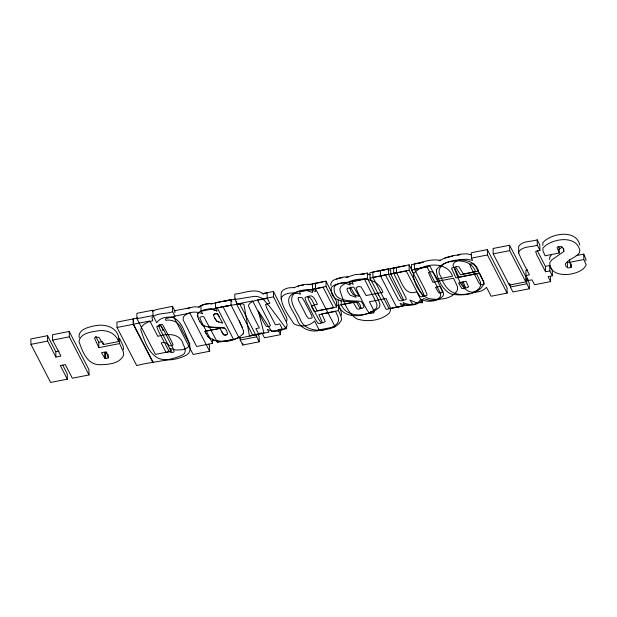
<?xml version="1.0" encoding="UTF-8"?>
<svg xmlns="http://www.w3.org/2000/svg" width="617" height="617" viewBox="0 0 617 617"><rect width="100%" height="100%" fill="white"/><g stroke="black" fill="none" stroke-linecap="round" stroke-linejoin="round"><path stroke-width="0.93" d="M549.647 259.564L549.724 257.235L551.598 254.636M323.03 281.946L312.549 284.005L312.518 292.419L306.85 290.607L300.263 290.923M338.486 310.582L321.804 313.852L325.228 321.503L323.393 322.768L320.933 322.475L318.503 318.958L309.055 300.664L307.868 297.178L308.384 296.407C313.559 293.761 315.603 301.081 317.454 304.335L314.084 304.991L317.076 310.783L336.612 306.957L336.512 301.574L325.946 281.121L315.457 283.172L315.426 291.586C308.307 287.846 299.754 290.275 293.013 293.677C282.254 299.916 294.425 311.94 296.978 319.305C299.723 327.519 308.022 331.553 316.274 330.959C325.036 329.601 337.638 329.069 341.563 319.668L341.108 316.436L338.486 310.582L338.386 305.207L336.527 305.569M526.008 275.56L529.455 274.889L521.265 259.017L518.642 253.016L518.797 251.674C522.823 245.952 531.33 247.294 537.307 245.227L539.914 250.263L535.633 251.489L536.875 255.029L545.513 271.742L549.832 270.902L552.385 275.845L548.066 276.686L550.603 281.607L534.553 284.753L532.016 279.833L528.561 280.504L526.008 275.56L525.908 270.177L527.635 269.845M576.17 255.623L583.736 254.142L583.844 259.526L586.15 264.878C581.808 276.123 548.875 280.079 549.832 262.618L551.706 260.019L563.807 251.497L563.236 248.52L561.462 246.522L557.598 246.931L557.089 247.648L559.264 253.009L545.081 255.785L542.945 250.78L542.906 248.119C550.858 238.725 576.201 234.19 579.864 250.363L579.363 252.885C575.692 257.844 568.604 258.97 565.203 264.037L565.959 266.212L567.455 267.67L568.496 267.901L571.026 267.392L571.496 265.025M585.841 260.806L586.05 259.495L583.736 254.142M243.183 333.851L243.638 331.159M286.635 321.21L287.021 319.367L286.381 316.914L273.447 291.479L262.14 293.684M281.059 299.014L281.576 297.332A11.299 6.756 -1.1 0 1 289.034 293.206L294.71 292.874L300.641 294.047L299.469 291.779L315.48 288.648L335.17 326.763L319.159 329.894L314.585 321.041C309.433 326.37 300.147 327.527 293.823 323.732C287.992 314.277 279.046 303.711 281.475 291.949A11.299 6.756 -1.1 0 1 288.926 287.823L294.602 287.491M340.9 315.657L341.463 314.284L341 311.053L339.589 307.69M108.137 357.968L108.523 357.312L106.163 351.813L101.489 352.723L104.736 358.168L105.684 358.477L108.137 357.968L108.068 354.382M227.65 333.874L226.007 335.093L223.647 334.792L219.883 328.36L204.867 331.298L205.962 333.465M213.482 314.863L214.006 314.176L216.552 313.637M373.57 312.827L374.149 312.117L372.822 308.407L369.398 301.782L386.088 298.52L389.975 306.85L390.515 310.297L389.381 313.074C380.897 320.74 367.531 322.352 356.834 318.889C347.132 312.873 342.929 300.039 339.736 289.566L340.8 286.62C352.4 276.624 377.095 274.696 382.864 292.281L366.182 295.551L361.068 286.882L358.192 286.512L356.132 287.846L357.451 291.579L366.598 309.279L369.097 312.942L370.362 313.413L373.57 312.827L373.54 311.03M483.697 284.483L484.214 283.897L483.512 281.499L476.046 267.038L473.833 263.86L470.378 263.96L469.915 264.546L470.732 267.146L478.638 282.447L480.358 284.715L483.697 284.483L483.635 280.897M197.872 313.59L198.936 312.379M243.167 333.774C234.768 342.42 217.307 344.641 207.96 336.535M558.393 249.731L562.187 247.147M152.399 311.3L156.07 309.665L172.498 306.333L174.881 310.953L174.919 312.742M439.134 260.698L445.898 257.513L453.009 256.009M436.165 299.901L438.733 298.427L440.253 296.684L440.677 294.872L440.083 292.52L427.095 266.984L411.562 270.022L411.454 264.639L423.339 262.318M329.779 328.383L334.545 325.977L337.53 323.239L338.656 320.493L338.193 317.261L335.579 311.415L318.889 314.678L322.321 322.329L320.485 323.593L318.017 323.3L315.596 319.783L306.148 301.489L304.952 298.003L305.469 297.232C310.652 294.587 312.688 301.914 314.539 305.16L311.176 305.824L314.169 311.616L333.704 307.79L323.138 287.329L312.649 289.381M293.746 287.884C299.052 285.37 305.23 283.465 311.13 284.722M297.487 286.643L299.16 285.818M299.26 291.201C284.013 295.674 295.79 310.035 299.885 318.48C303.41 329.54 316.29 331.707 326.216 329.316M472.229 292.751L476.609 290.638L479.417 288.139L480.674 285.409L480.435 282.131L476.648 273.871L455.924 277.928L451.536 268.341L453.202 267.338L456.063 267.678L460.429 274.82L475.607 271.842C472.329 261.377 459.974 259.395 450.665 261.747M346.075 277.465L354.952 274.634L364.3 273.979M186.442 308.685L194.324 306.742L199.09 307.181M238.918 337.522C230.92 340.785 221.796 342.458 213.312 340.144M419.745 263.027C426.231 260.467 433.442 259.155 440.376 260.359M444.965 258.161L453.472 255.538L460.074 254.775M448.906 262.071C442.188 263.089 435.772 270.061 440.9 276.516C445.235 290.275 454.876 297.186 469.182 293.499M137.722 317.963L133.087 318.873L133.187 324.257L152.877 362.364M174.272 310.814L189.843 307.76M231.853 301.435L230.982 299.708L215.402 302.762L215.526 308.215L231.105 305.168L242.311 327.311M360.906 274.28L367.323 273.022L368.172 274.673M389.227 270.57L388.363 268.904L372.83 271.943L372.93 277.326L389.072 308.562L404.883 305.469L403.071 302.546C408.616 305.268 417.431 305.87 420.57 299.384C427.735 302.646 437.677 301.69 443.16 295.859L443.584 294.039L442.991 291.694L430.003 266.151L414.47 269.189L414.369 263.814L422.591 262.202M413.043 272.483L409.094 264.847L393.561 267.886L393.661 273.269L406.379 298.697L406.032 299.523L404.775 300.016L402.7 299.893L401.266 298.883L388.471 274.28L388.363 268.904M67.33 379.193L60.289 365.565L65.279 364.585L72.32 378.213L89.01 374.951L88.902 369.568L69.212 331.452L52.53 334.722L52.63 340.098L60.906 356.109L55.908 357.089L55.808 351.705L47.532 335.694L30.85 338.964L30.95 344.348L50.64 382.455L67.33 379.193L67.222 373.809L62.826 365.295M215.426 302.831L230.997 299.785M307.844 284.738L315.38 283.265L315.48 288.648M487.345 249.6L471.334 252.739L471.442 258.122L472.607 260.382L466.676 259.209L460.999 259.541A11.299 6.756 -1.1 0 0 453.549 263.667L453.025 265.349C457.243 274.31 459.958 289.088 470.709 292.026C476.247 292.689 482.656 291.718 486.551 287.375L491.124 296.229L507.135 293.098L507.035 287.715L487.345 249.6L487.453 254.983L507.135 293.098M509.58 245.25L493.091 248.481L493.199 253.857L509.333 285.1L525.823 281.869L525.723 276.493L509.58 245.25L509.688 250.633L525.823 281.869M539.914 250.263L539.806 244.88L537.206 239.843C531.229 241.91 522.715 240.568 518.696 246.291L518.642 253.016M202.769 305.492L200.965 305.847L201.065 311.223L202.685 313.768C196.607 311.076 187.383 311.307 183.272 317.123L183.21 319.999L196.592 346.499L212.603 343.368L212.518 338.88M210.914 303.896L216.343 302.831M223.917 301.351L235.825 299.021M262.495 293.8L267.107 292.898L267.215 298.281L269.814 303.317L265.541 304.543L266.783 308.084L275.413 324.797L279.732 323.948L282.285 328.892L277.966 329.74L280.511 334.661L264.462 337.8L261.917 332.887L258.469 333.558L255.916 328.614L259.364 327.943L251.165 312.071L248.543 306.063L248.705 304.729C252.723 299.006 261.238 300.348 267.215 298.281M362.58 274.21L364.408 273.848M385.455 269.729L369.922 272.768L370.023 278.151L386.157 309.395L401.976 306.294L400.163 303.379C407.559 306.765 418.82 305.816 423.486 298.551L429.409 300.317L435.494 300.093M405.269 265.85L390.646 268.711L390.754 274.095L403.472 299.523L403.117 300.348L401.868 300.849L399.793 300.726L398.351 299.708L385.556 275.113L370.023 278.151M136.974 318.688L152.985 315.557L156.687 322.722C159.919 317.732 166.544 316.59 172.05 317.285C182.979 320.663 184.907 335.031 189.859 343.931L189.427 345.628A11.021 6.586 -1.1 0 1 182.054 349.785L175.999 350.063L169.991 348.489L171.696 351.189L155.407 354.382L136.974 318.688L136.866 313.313L152.885 310.174L152.985 315.557M172.606 311.716C166.204 314.261 157.088 312.526 151.921 317.593L152.792 320.678L147.772 322.197L143.954 324.349L141.548 326.91L140.761 329.655C144.324 339.975 148.119 353.125 158.53 358.4C166.999 361.315 176.454 359.688 184.46 356.086C197.085 350.811 185.154 337.152 181.845 329.694C179.632 322.676 172.691 319.143 165.649 320.3L165.703 318.511L174.989 316.328L172.606 311.716L172.498 306.333M234.884 299.523L254.597 296.33L257.69 296.569L262.503 298.427L269.999 306.988L286.249 328.691L271.765 331.53L258.307 310.937L263.937 333.057L249.399 335.903L243.977 304.59L242.388 303.795L237.468 304.513L234.884 299.523L234.784 294.147C243.962 293.306 255.407 287.399 263.667 294.108M133.187 324.257L149.877 320.987L157.805 336.334C167.099 333.458 180.395 332.825 183.318 344.664C185.139 347.911 186.851 352.785 182.647 354.983C168.287 361.508 151.797 361.423 136.727 365.603L117.037 327.496L116.937 322.113L133.419 318.889L133.527 324.264L153.209 362.38M315.565 288.555L326.046 286.504L336.612 306.957M341.209 304.605C347.147 319.382 370.023 316.482 379.501 307.089L379.972 304.474L378.637 300.548L367.423 278.398L351.852 281.452L353.286 284.236L348.204 282.463L345.335 282.331A14.145 8.453 -1.1 0 0 335.255 285.617L334.19 286.828C332.679 302.793 350.402 300.209 361.061 301.397L362.95 303.88L363.984 307.189L362.326 308.33L359.981 308.099L356.225 301.667L341.209 304.605L341.139 301.019M372.93 277.326L388.471 274.28M393.661 273.269L409.194 270.223L419.714 290.592L422.776 295.458L423.941 296.006L426.702 295.466L427.095 294.602L424.99 289.558L414.47 269.189M30.95 344.348L47.64 341.078L55.908 357.089M52.63 340.098L69.32 336.836L89.01 374.951M117.037 327.496L133.527 324.264M236.612 304.088L252.623 300.949L263.528 322.066L266.212 326.324L268.773 326.717L270.385 325.629L268.711 321.627L257.536 299.993L273.547 296.854L286.481 322.298L287.129 324.75L286.735 326.586C282.17 332.015 273.354 332.247 267.277 329.316L269.035 332.139L252.746 335.324L236.612 304.088L236.558 301.397M380.481 275.922L396.492 272.791C401.22 280.434 404.204 296.715 416.714 291.748L422.39 302.739L415.889 302.585L409.873 300.047L412.626 304.027L396.615 307.166L380.481 275.922L380.38 270.539L396.392 267.408L396.492 272.791M471.442 258.122L487.453 254.983M493.199 253.857L509.688 250.633M201.065 311.223L217.354 308.037L233.496 339.281L217.477 342.412L203.934 316.914L202.962 316.521L200.201 317.053L199.761 317.701L201.628 322.105L212.603 343.368M390.754 274.095L406.287 271.056L416.807 291.417L419.868 296.283L421.033 296.839L423.794 296.291L424.18 295.427L422.074 290.383L411.562 270.022M95.704 336.35L98.759 342.258L102.522 341.525M55.808 351.705L59.132 351.058M118.541 341.563C115.88 333.087 106.687 329.671 98.504 330.743C91.586 331.961 80.218 332.879 79.015 341.587C82.285 351.119 86.897 364.184 98.813 364.693C107.427 364.678 119.575 364.099 123.608 355.122L123.369 351.852L119.59 343.584L98.859 347.641L94.478 338.054L96.136 337.052L98.998 337.391L103.363 344.533L118.541 341.563L118.441 336.18C115.163 325.707 102.808 323.732 93.499 326.077C87.768 327.272 77.472 329.995 79.269 337.777M204.883 331.375L219.907 328.429M338.293 305.438L353.317 302.5L357.073 308.932L359.418 309.156L361.076 308.014L360.043 304.705L358.153 302.222C347.487 301.034 329.763 303.618 331.283 287.653L332.347 286.45A14.145 8.453 -1.1 0 1 342.427 283.164L345.296 283.296L350.379 285.062L348.937 282.277L364.516 279.231L375.73 301.381L377.064 305.299L376.594 307.914C367.115 317.315 344.24 320.208 338.293 305.438L338.193 300.055M537.206 250.487L545.405 266.367L549.724 265.518L552.284 270.462L552.385 275.845M569.599 259.61L569.653 262.302L583.844 259.526M510.321 287.005L526.81 283.781L529.371 288.748L512.889 291.972L510.321 287.005L510.267 284.314M240.221 340.06L256.711 336.828L259.279 341.795L242.79 345.026L240.221 340.06L240.175 337.368M209.633 351.258L193.144 354.482L173.462 316.374L189.943 313.143L209.633 351.258L209.533 345.875L208.654 344.186M162.178 330.08L163.867 329.833M300.163 285.548L303.572 285.123M104.736 358.168L104.628 352.785L107.003 352.986M569.645 262.426L567.347 262.287L567.455 267.67M224.588 335.116L225.992 335.016M348.104 277.079L345.235 276.956A14.145 8.453 -1.1 0 0 336.612 279.285M208.916 303.718A14.145 8.453 -1.1 0 0 198.836 307.004A14.145 8.453 -1.1 0 1 208.893 303.641L211.778 303.849M209.016 309.094L211.886 309.225L216.96 310.999L215.51 308.138L231.082 305.091L230.982 299.708M208.184 326.848L224.735 328.159M367.786 274.179L370.293 274.796M471.758 254.806L466.575 253.826L460.899 254.158A11.299 6.756 -1.1 0 0 457.567 255.13M216.945 310.922L211.862 309.156L209.001 309.024A14.145 8.453 -1.1 0 0 198.921 312.31L197.856 313.513L197.702 316.999M218.935 322.213L216.86 321.226L214.562 318.094L213.467 314.786L215.225 313.667L217.485 313.906L222.76 323.154L216.845 321.148L214.546 318.025M201.89 324.55C208.5 329.092 217.277 326.254 224.719 328.082L226.632 330.643M204.25 326.185L201.913 324.627L199.908 321.696M210.258 338.779L207.975 336.612L205.947 333.396M217.469 313.837L219.428 316.652M221.58 331.63L223.647 334.792M569.653 262.302L571.527 266.822M558.485 246.306L559.164 247.625L559.264 253.009M338.386 305.207L339.234 306.85M257.891 333.936L259.171 336.419L259.279 341.795M198.581 319.128L199.923 321.765M160.767 325.452L163.281 330.303M377.365 292.743L378.537 295.173M239.188 320.771L243.653 331.236M198.597 319.205L197.44 315.056M579.764 244.988C576.101 228.807 550.75 233.342 542.806 242.736L542.837 245.404M226.616 330.565L227.665 333.951M331.005 285.686L330.766 283.812L332.247 281.067A14.145 8.453 -1.1 0 1 342.327 277.781M123.5 349.739L123.269 346.469L119.482 338.201L119.59 343.584M570.956 263.806L571.026 267.392M563.761 248.805L563.807 251.497M550.503 276.223L550.603 281.607M549.724 265.518L549.832 270.902M545.405 266.367L545.513 271.742M537.206 239.843L537.307 245.227M529.371 288.748L529.27 283.365L526.702 278.398L526.81 283.781M509.303 283.303L509.333 285.1M422.344 300.047L422.39 302.739M409.094 264.847L409.194 270.223M370.331 311.616L370.362 313.413M367.323 273.022L367.423 278.398M325.946 281.121L326.046 286.504M286.219 326.894L286.249 328.691M280.427 330.18L280.511 334.661M273.447 291.479L273.547 296.854M256.657 334.144L256.711 336.828M242.759 343.229L242.79 345.026M217.446 340.615L217.477 342.412M105.576 353.101L105.684 358.477M103.332 342.736L103.363 344.533M98.759 342.258L98.859 347.641M69.212 331.452L69.32 336.836M47.532 335.694L47.64 341.078M413.267 274.233C413.598 282.848 419.907 295.165 428.36 298.497C438.163 300.263 452.531 299.723 457.598 289.743L457.359 286.465L453.58 278.205L432.849 282.262L428.468 272.675L430.134 271.673L432.987 272.012L437.353 279.154L452.531 276.177C447.124 260.443 421.326 262.881 413.267 274.233M436.342 269.891C436.674 278.506 442.983 290.831 451.436 294.155C462.195 295.929 477.774 295.073 483.581 284.584L483.342 281.306L479.563 273.038L458.832 277.095L454.451 267.508L456.117 266.513L458.971 266.845L463.336 273.987L478.514 271.017C473.154 254.327 444.209 258.693 436.342 269.891M170.462 350.07L170.176 351.15L166.197 352.577L161.184 342.882L164.438 342.404L167.145 343.569L170.462 350.07M442.512 291.934L441.093 292.99L438.726 292.79L435.479 287.345L440.152 286.435L442.512 291.934M465.588 287.599L464.169 288.648L461.801 288.455L458.547 283.01L463.228 282.1L465.588 287.599M468.496 286.766L467.077 287.823L464.709 287.622L461.462 282.185L466.136 281.267L468.496 286.766M157.266 326.239L156.803 326.964L158.469 331.152L169.05 351.274L171.264 352.639L173.685 352.13L174.156 351.428L172.891 347.926L163.844 330.411L161.168 326.246L160.034 325.722L157.266 326.239M159.171 324.912L158.692 325.591L160.034 329.208L166.729 342.157L168.942 345.481L169.96 345.867L172.583 345.381L173.015 344.787L171.565 341.216L162.641 324.75L161.723 324.395L159.171 324.912M347.417 288.239L346.893 288.926L347.98 292.165L350.271 295.288L356.179 297.217L350.896 287.977L347.417 288.239M350.333 287.414L349.808 288.1L350.888 291.332L353.179 294.463L359.086 296.391L353.811 287.144L350.333 287.414M298.404 297.625L297.949 298.212L298.767 300.811L306.672 316.112L308.384 318.38L311.732 318.148L312.241 317.562L311.546 315.156L304.081 300.703L301.867 297.517L298.404 297.625M239.589 303.687L223.099 306.911L239.242 338.155L255.723 334.923L239.589 303.687"/></g></svg>
